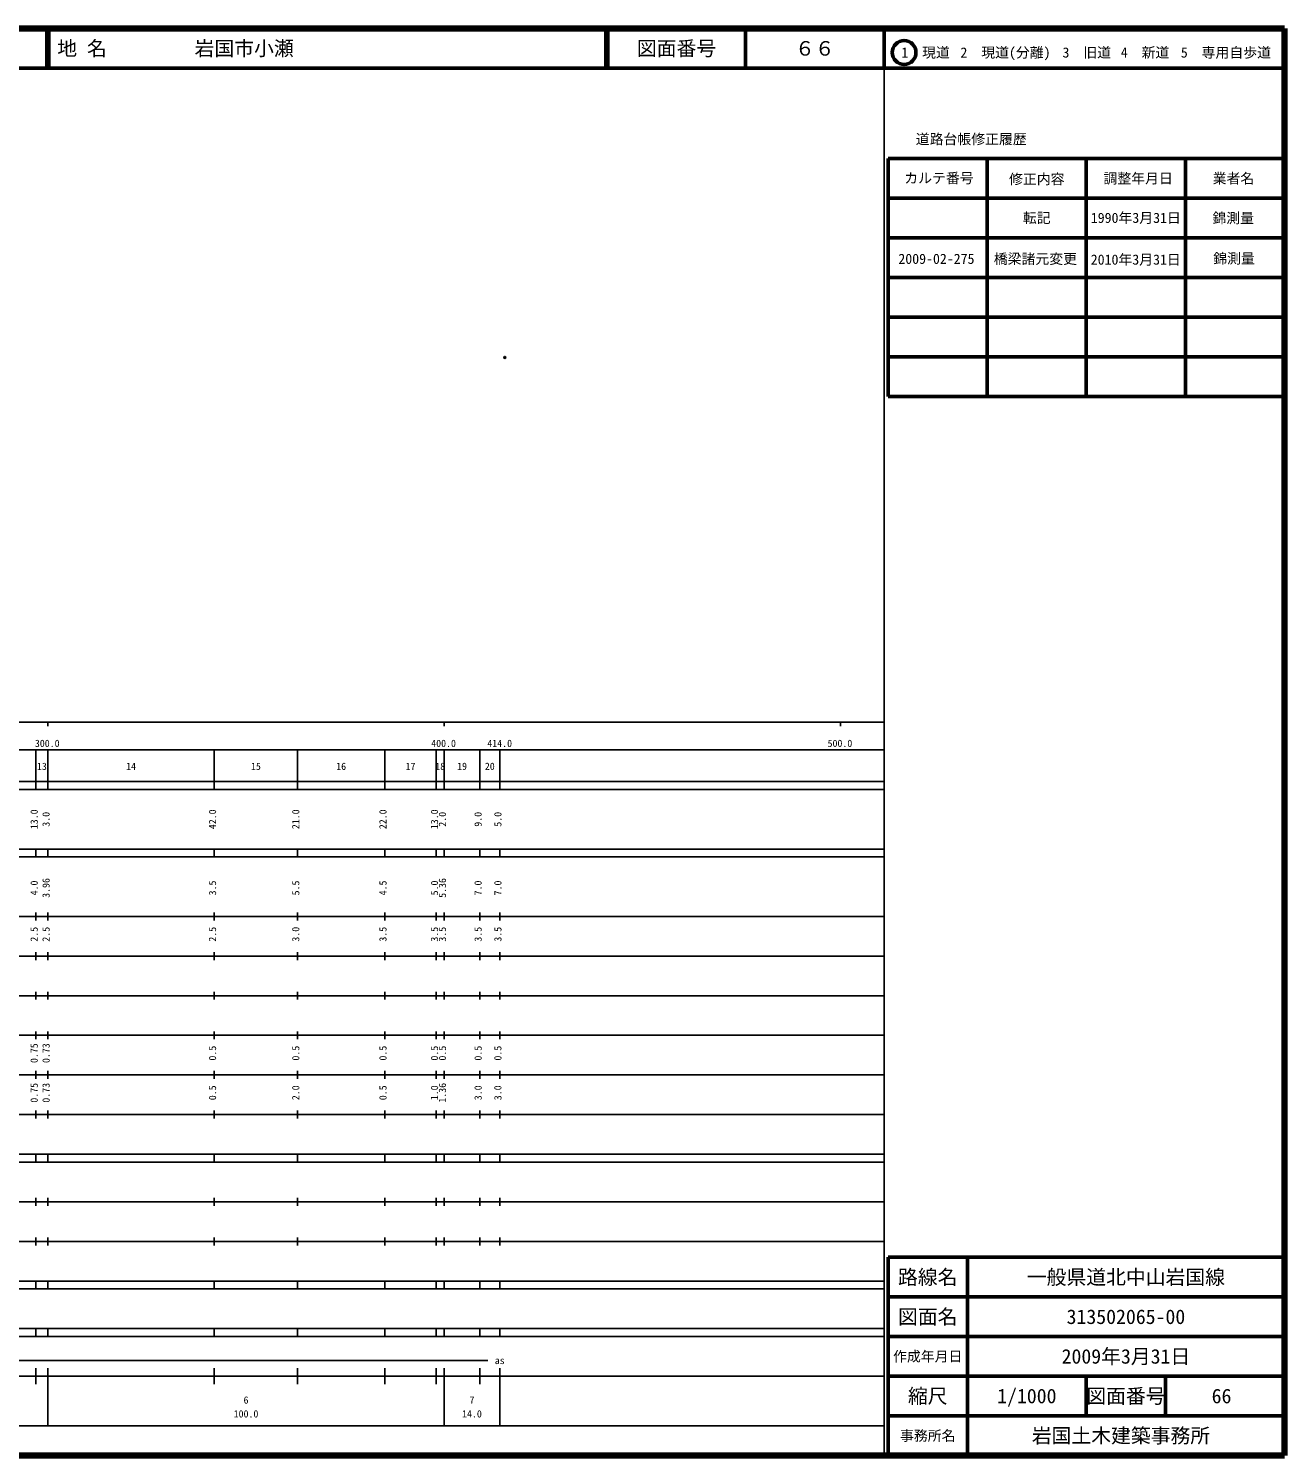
# Model space of a CAD drawing. Units: millimetres on the paper. Extents: x 40 to 680, y 20 to 380.
# Drawn here: x 363.1 to 680, y 20 to 380 of the extents above; entities that cross this region are included whole.
import ezdxf
from ezdxf.enums import TextEntityAlignment as Align

# ---------------------------------------------------------------- set-up
doc = ezdxf.new("R2010")
doc.units = ezdxf.units.MM
doc.header["$PDMODE"] = 32
doc.header["$PDSIZE"] = 0.5
doc.layers.add('M-OTRS', color=6, linetype='Continuous')
doc.layers.add('M-TTL-TXT', color=7, linetype='Continuous')
for name, color, linetype, lineweight in [('M-TTL', 2, 'Continuous', 140), ('M-TTL-BAND', 7, 'Continuous', 25), ('M-TTL-FRAM', 2, 'Continuous', 50), ('M-TTL-LINE', 7, 'Continuous', 50)]:
    doc.layers.add(name, color=color, linetype=linetype, lineweight=lineweight)
doc.styles.add('ＭＳ ゴシック', font='')
doc.styles.get('ＭＳ ゴシック').set_extended_font_data('MS Gothic')

msp = doc.modelspace()

# ---------------------------------------------------------------- linework, layer by layer
at = {"layer": 'M-OTRS'}
msp.add_point((483.286, 297.016), dxfattribs=at)
at = {"layer": 'M-TTL'}
for p, q in [((680, 380), (40, 380)), ((680, 20), (680, 380)), ((40, 20), (680, 20))]:
    msp.add_line(p, q, dxfattribs=at)
at = {"layer": 'M-TTL-BAND'}
for p, q in [((579, 20), (579, 370)), ((40, 205), (579, 205)), ((368, 205), (368, 204)), ((468, 205), (468, 204)), ((568, 205), (568, 204)), ((68, 198), (579, 198)), ((365, 188), (365, 198)), ((368, 188), (368, 198)), ((410, 188), (410, 198)), ((431, 188), (431, 198)), ((453, 188), (453, 198)), ((466, 188), (466, 198)), ((468, 188), (468, 198)), ((477, 188), (477, 198)), ((482, 188), (482, 198)), ((40, 190), (579, 190)), ((40, 188), (579, 188)), ((40, 173), (579, 173)), ((365, 171), (365, 173)), ((368, 171), (368, 173)), ((410, 171), (410, 173)), ((431, 171), (431, 173)), ((453, 171), (453, 173)), ((466, 171), (466, 173)), ((468, 171), (468, 173)), ((477, 171), (477, 173)), ((482, 171), (482, 173)), ((40, 171), (579, 171)), ((40, 156), (579, 156)), ((365, 155), (365, 157)), ((368, 155), (368, 157)), ((410, 155), (410, 157)), ((431, 155), (431, 157)), ((453, 155), (453, 157)), ((466, 155), (466, 157)), ((468, 155), (468, 157)), ((477, 155), (477, 157)), ((482, 155), (482, 157)), ((46, 146), (579, 146)), ((365, 145), (365, 147)), ((368, 145), (368, 147)), ((410, 145), (410, 147)), ((431, 145), (431, 147)), ((453, 145), (453, 147)), ((466, 145), (466, 147)), ((468, 145), (468, 147)), ((477, 145), (477, 147)), ((482, 145), (482, 147)), ((365, 135), (365, 137)), ((368, 135), (368, 137)), ((410, 135), (410, 137)), ((431, 135), (431, 137)), ((453, 135), (453, 137)), ((466, 135), (466, 137)), ((468, 135), (468, 137)), ((477, 135), (477, 137)), ((482, 135), (482, 137)), ((52, 136), (579, 136)), ((46, 126), (579, 126)), ((365, 125), (365, 127)), ((368, 125), (368, 127)), ((410, 125), (410, 127)), ((431, 125), (431, 127)), ((453, 125), (453, 127)), ((466, 125), (466, 127)), ((468, 125), (468, 127)), ((477, 125), (477, 127)), ((482, 125), (482, 127)), ((52, 116), (579, 116)), ((365, 115), (365, 117)), ((368, 115), (368, 117)), ((410, 115), (410, 117)), ((431, 115), (431, 117)), ((453, 115), (453, 117)), ((466, 115), (466, 117)), ((468, 115), (468, 117)), ((477, 115), (477, 117)), ((482, 115), (482, 117)), ((46, 106), (579, 106)), ((365, 105), (365, 107)), ((368, 105), (368, 107)), ((410, 105), (410, 107)), ((431, 105), (431, 107)), ((453, 105), (453, 107)), ((466, 105), (466, 107)), ((468, 105), (468, 107)), ((477, 105), (477, 107)), ((482, 105), (482, 107)), ((40, 96), (579, 96)), ((40, 94), (579, 94)), ((365, 94), (365, 96)), ((368, 94), (368, 96)), ((410, 94), (410, 96)), ((431, 94), (431, 96)), ((453, 94), (453, 96)), ((466, 94), (466, 96)), ((468, 94), (468, 96)), ((477, 94), (477, 96)), ((482, 94), (482, 96)), ((49, 84), (579, 84)), ((365, 83), (365, 85)), ((368, 83), (368, 85)), ((410, 83), (410, 85)), ((431, 83), (431, 85)), ((453, 83), (453, 85)), ((466, 83), (466, 85)), ((468, 83), (468, 85)), ((477, 83), (477, 85)), ((482, 83), (482, 85)), ((40, 74), (579, 74)), ((365, 73), (365, 75)), ((368, 73), (368, 75)), ((410, 73), (410, 75)), ((431, 73), (431, 75)), ((453, 73), (453, 75)), ((466, 73), (466, 75)), ((468, 73), (468, 75)), ((477, 73), (477, 75)), ((482, 73), (482, 75)), ((40, 64), (579, 64)), ((40, 62), (579, 62)), ((365, 62), (365, 64)), ((368, 62), (368, 64)), ((410, 62), (410, 64)), ((431, 62), (431, 64)), ((453, 62), (453, 64)), ((466, 62), (466, 64)), ((468, 62), (468, 64)), ((477, 62), (477, 64)), ((482, 62), (482, 64)), ((40, 52), (579, 52)), ((365, 50), (365, 52)), ((368, 50), (368, 52)), ((410, 50), (410, 52)), ((431, 50), (431, 52)), ((453, 50), (453, 52)), ((466, 50), (466, 52)), ((468, 50), (468, 52)), ((477, 50), (477, 52)), ((482, 50), (482, 52)), ((40, 50), (579, 50)), ((71, 44), (479, 44)), ((40, 40), (579, 40)), ((365, 38), (365, 42)), ((368, 27.5), (368, 42)), ((410, 38), (410, 42)), ((431, 38), (431, 42)), ((453, 38), (453, 42)), ((466, 38), (466, 42)), ((468, 27.5), (468, 42)), ((477, 38), (477, 42)), ((482, 27.5), (482, 42)), ((68, 27.5), (579, 27.5))]:
    msp.add_line(p, q, dxfattribs=at)
at = {"layer": 'M-TTL-FRAM'}
for p, q in [((580, 347.197), (580, 287.197)), ((580, 347.197), (680, 347.197)), ((580, 287.197), (680, 287.197)), ((680, 70), (580, 70)), ((580, 70), (580, 20))]:
    msp.add_line(p, q, dxfattribs=at)
at = {"layer": 'M-TTL-LINE'}
for p, q in [((367.75, 380), (367.75, 370)), ((368.25, 380), (368.25, 370)), ((508.747, 380), (508.747, 370)), ((509.247, 380), (509.247, 370)), ((543.997, 380), (543.997, 370)), ((579, 380), (579, 370)), ((40, 370), (680, 370)), ((605, 347.197), (605, 287.197)), ((630, 347.197), (630, 287.197)), ((655, 347.197), (655, 287.197)), ((580, 337.197), (680, 337.197)), ((580, 327.197), (680, 327.197)), ((580, 317.197), (680, 317.197)), ((580, 307.197), (680, 307.197)), ((580, 297.197), (680, 297.197)), ((600, 70), (600, 20)), ((680, 60), (580, 60)), ((680, 50), (580, 50)), ((680, 40), (580, 40)), ((630, 40), (630, 30)), ((650, 40), (650, 30)), ((680, 30), (580, 30))]:
    msp.add_line(p, q, dxfattribs=at)
msp.add_circle((584.031, 373.958), 3, dxfattribs=at)

# ---------------------------------------------------------------- texts
at = {"layer": 'M-TTL-BAND', "style": 'ＭＳ ゴシック'}
for s, p in [('300.0', (367.844, 198.195)), ('400.0', (467.844, 198.195)), ('414.0', (482, 198.195)), ('500.0', (567.844, 198.195)), ('13', (366.5, 192.405)), ('14', (389, 192.405)), ('15', (420.5, 192.405)), ('16', (442, 192.405)), ('17', (459.5, 192.405)), ('18', (467, 192.405)), ('19', (472.5, 192.405)), ('20', (479.5, 192.405)), ('as', (482, 42.5)), ('6', (418, 32.523)), ('7', (475, 32.523)), ('100.0', (418, 29.033)), ('14.0', (475, 29.033))]:
    msp.add_text(s, height=1.833, dxfattribs=at).set_placement(p, align=Align.BOTTOM_CENTER)
for s, p in [('13.0', (366, 180.5)), ('3.0', (369, 180.5)), ('42.0', (411, 180.5)), ('21.0', (432, 180.5)), ('22.0', (454, 180.5)), ('13.0', (467, 180.5)), ('2.0', (469, 180.5)), ('9.0', (478, 180.5)), ('5.0', (483, 180.5)), ('4.0', (366, 163.174)), ('3.96', (369, 163.174)), ('3.5', (411, 163.174)), ('5.5', (432, 163.174)), ('4.5', (454, 163.174)), ('5.0', (467, 163.174)), ('5.36', (469, 163.174)), ('7.0', (478, 163.174)), ('7.0', (483, 163.174)), ('2.5', (366, 151.5)), ('2.5', (369, 151.5)), ('2.5', (411, 151.5)), ('3.0', (432, 151.5)), ('3.5', (454, 151.5)), ('3.5', (467, 151.5)), ('3.5', (469, 151.5)), ('3.5', (478, 151.5)), ('3.5', (483, 151.5)), ('0.75', (366, 121.5)), ('0.73', (369, 121.5)), ('0.5', (411, 121.5)), ('0.5', (432, 121.5)), ('0.5', (454, 121.5)), ('0.5', (467, 121.5)), ('0.5', (469, 121.5)), ('0.5', (478, 121.5)), ('0.5', (483, 121.5)), ('0.75', (366, 111.5)), ('0.73', (369, 111.5)), ('0.5', (411, 111.5)), ('2.0', (432, 111.5)), ('0.5', (454, 111.5)), ('1.0', (467, 111.5)), ('1.36', (469, 111.5)), ('3.0', (478, 111.5)), ('3.0', (483, 111.5))]:
    msp.add_text(s, height=1.833, rotation=90, dxfattribs=at).set_placement(p, align=Align.BOTTOM_CENTER)
at = {"layer": 'M-TTL-TXT', "style": 'ＭＳ ゴシック'}
for s, p in [('地 名', (370.38, 375)), ('岩国市小瀬', (405.024, 375))]:
    msp.add_text(s, height=3.666, dxfattribs=at).set_placement(p, align=Align.MIDDLE_LEFT)
for s, height, p in [('図面番号', 3.666, (526.622, 375)), ('６６', 3.666, (561.497, 375)), ('1\u3000現道', 2.566, (589.448, 373.958)), ('2\u3000現道(分離)', 2.566, (609.619, 373.958)), ('3\u3000旧道', 2.566, (630.121, 373.958)), ('4\u3000新道', 2.566, (644.824, 373.958)), ('5\u3000専用自歩道', 2.566, (665.228, 373.958)), ('道路台帳修正履歴', 2.566, (600.968, 352.113)), ('カルテ番号', 2.566, (592.839, 342.277)), ('修正内容', 2.566, (617.509, 342.023)), ('調整年月日', 2.566, (643.089, 342.197)), ('業者名', 2.566, (667.134, 342.197)), ('転記', 2.566, (617.5, 332.245)), ('1990年3月31日', 2.566, (642.5, 332.245)), ('錦測量', 2.566, (667.077, 332.189)), ('2009-02-275', 2.566, (592.19, 321.904)), ('橋梁諸元変更', 2.566, (617.166, 321.903)), ('2010年3月31日', 2.566, (642.486, 321.709)), ('錦測量', 2.566, (667.271, 322)), ('路線名', 3.666, (590, 65)), ('路線名', 3.666, (590, 65)), ('一般県道北中山岩国線', 3.666, (640, 65)), ('図面名', 3.666, (590, 55)), ('図面名', 3.666, (590, 55)), ('313502065-00', 3.666, (640, 55)), ('2009年3月31日', 3.666, (640, 45)), ('作成年月日', 2.566, (590, 45)), ('作成年月日', 2.566, (590, 45)), ('縮尺', 3.666, (590, 35)), ('縮尺', 3.666, (590, 35)), ('1/1000', 3.666, (615, 35)), ('図面番号', 3.666, (640, 35)), ('図面番号', 3.666, (640, 35)), ('66', 3.666, (664.125, 35)), ('事務所名', 2.566, (590, 25)), ('事務所名', 2.566, (590, 25)), ('岩国土木建築事務所 ', 3.666, (640, 25))]:
    msp.add_text(s, height=height, dxfattribs=at).set_placement(p, align=Align.MIDDLE_CENTER)

doc.saveas('drawing.dxf')
